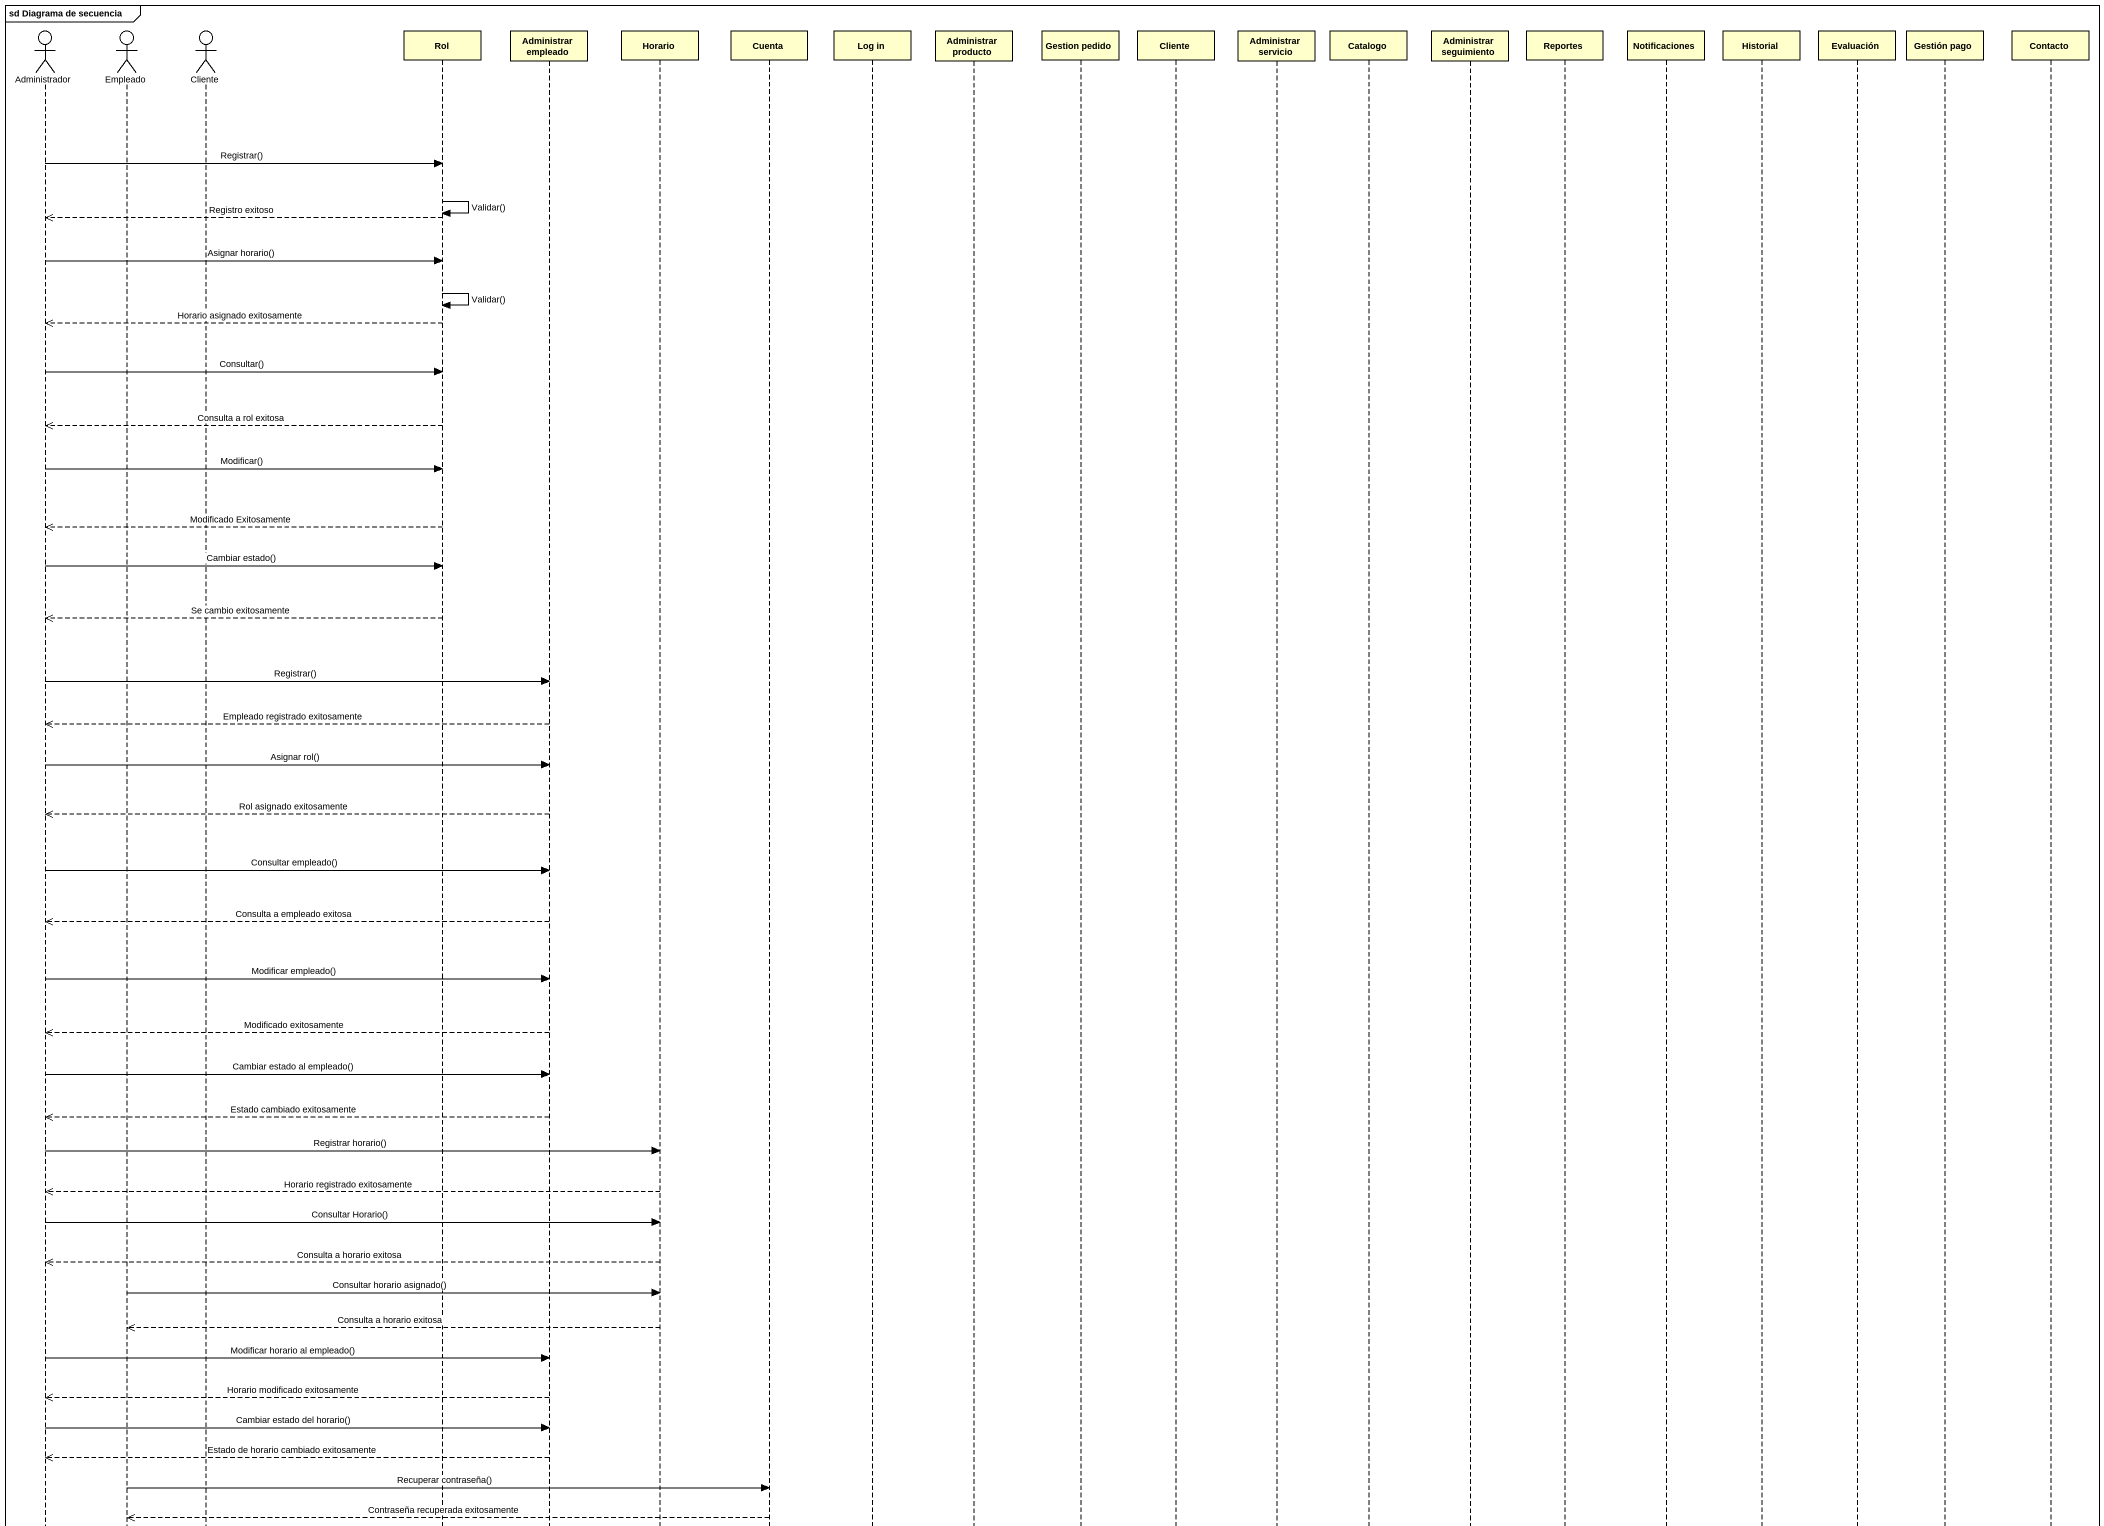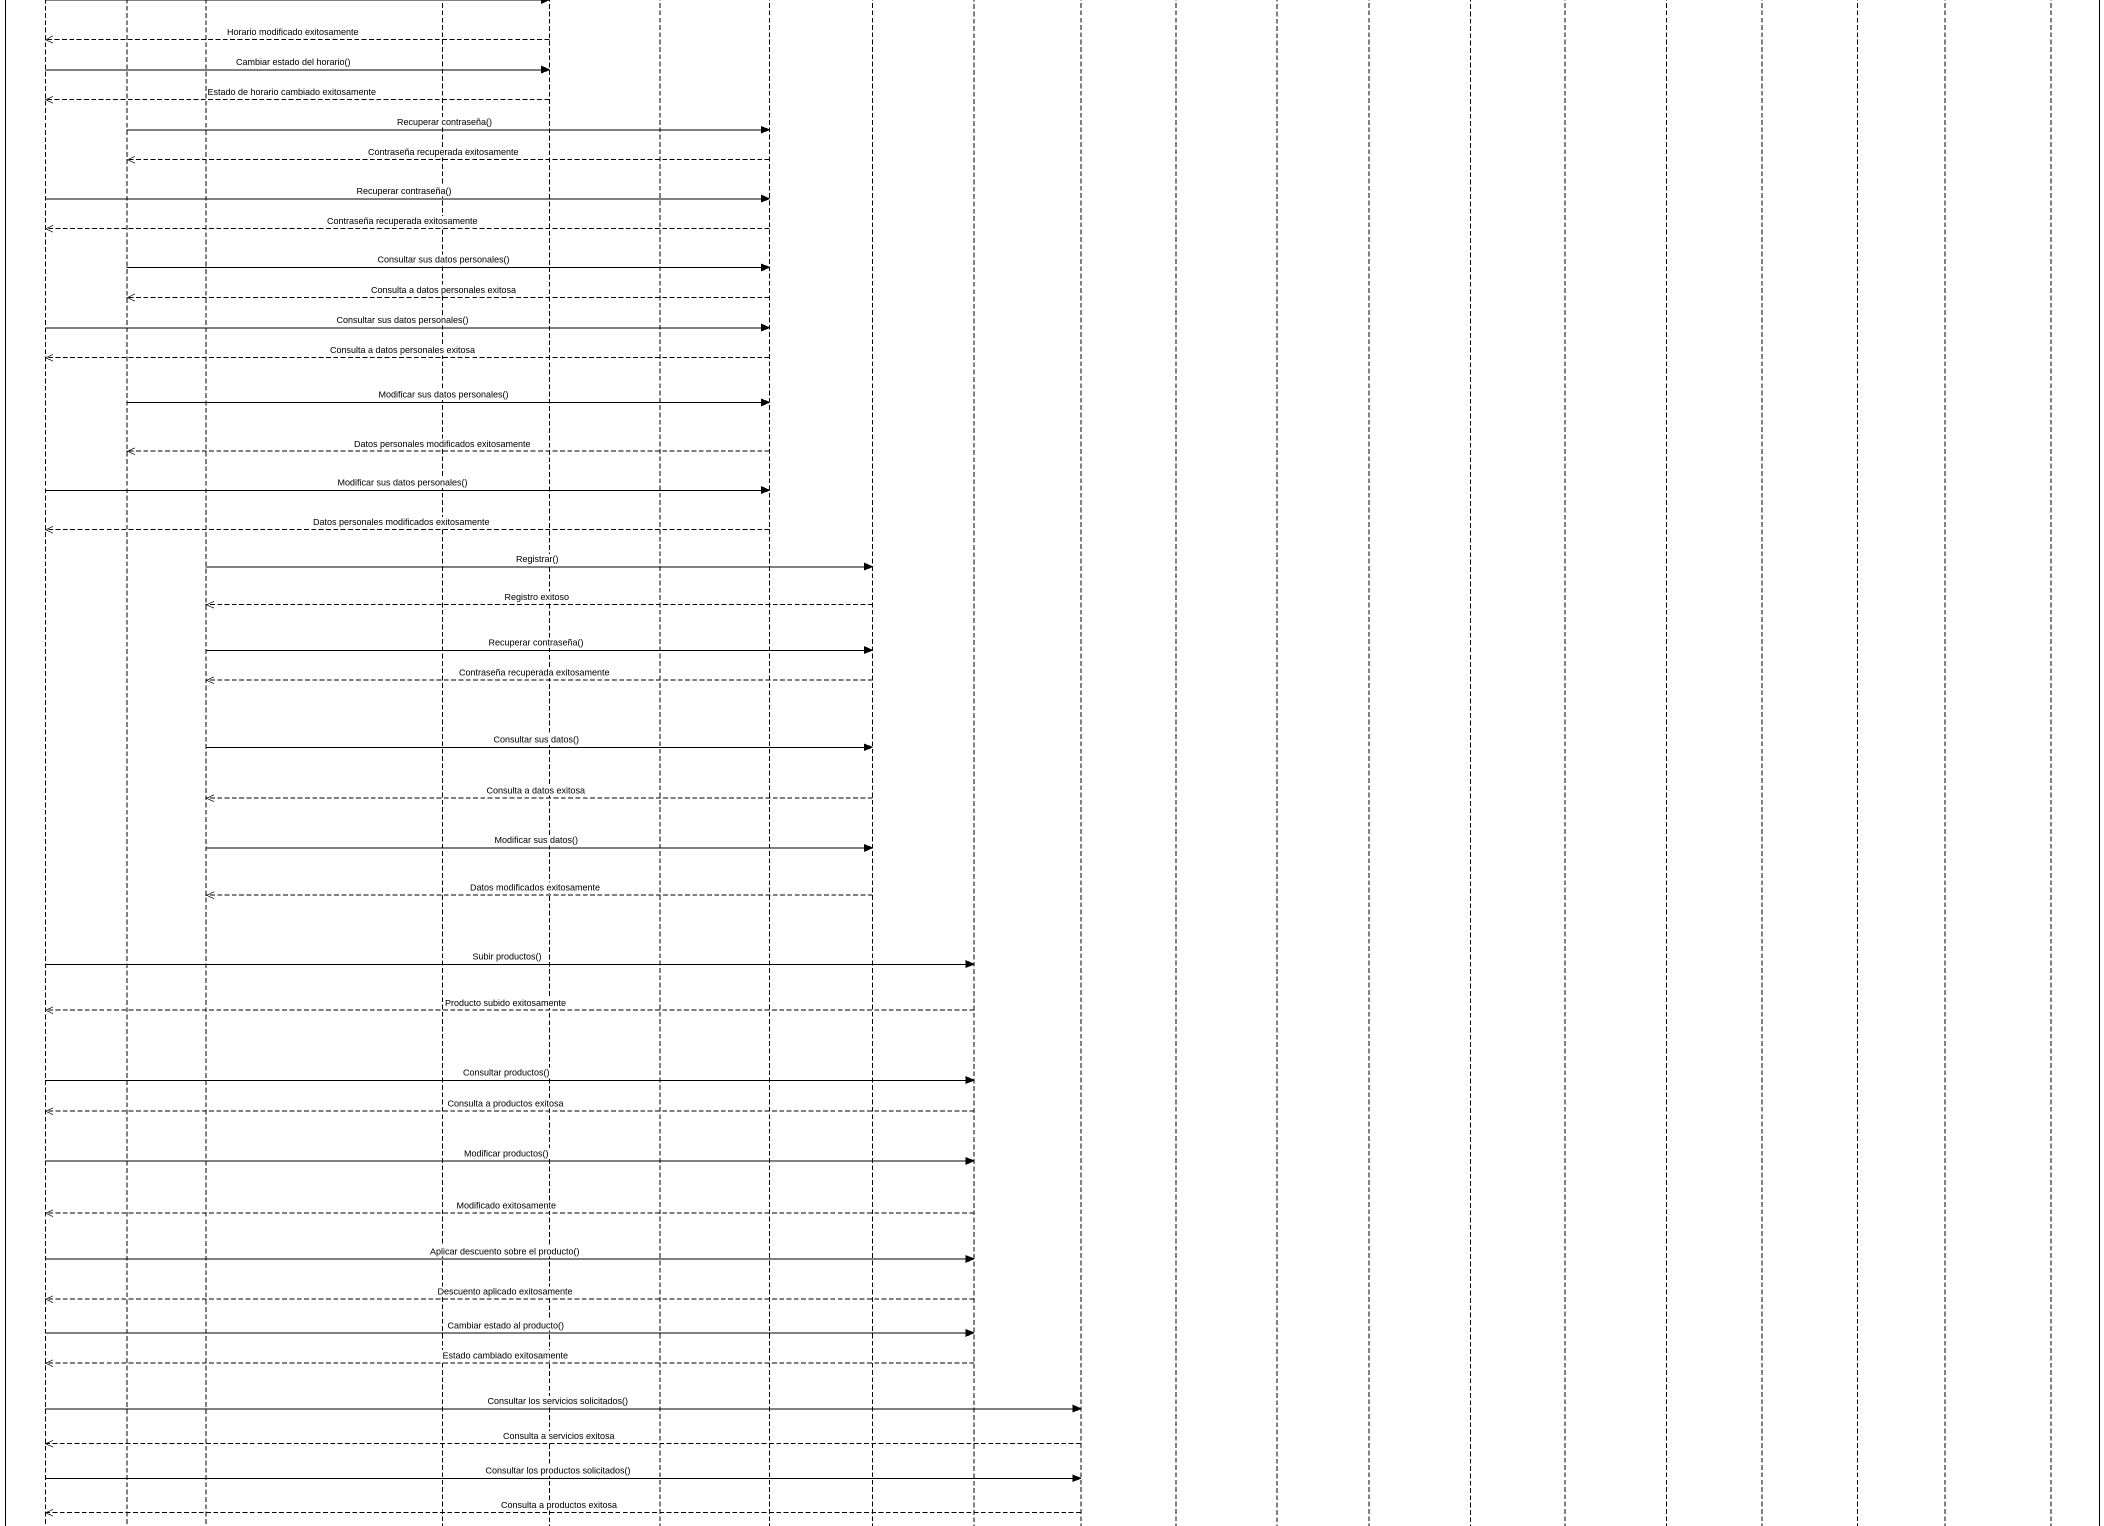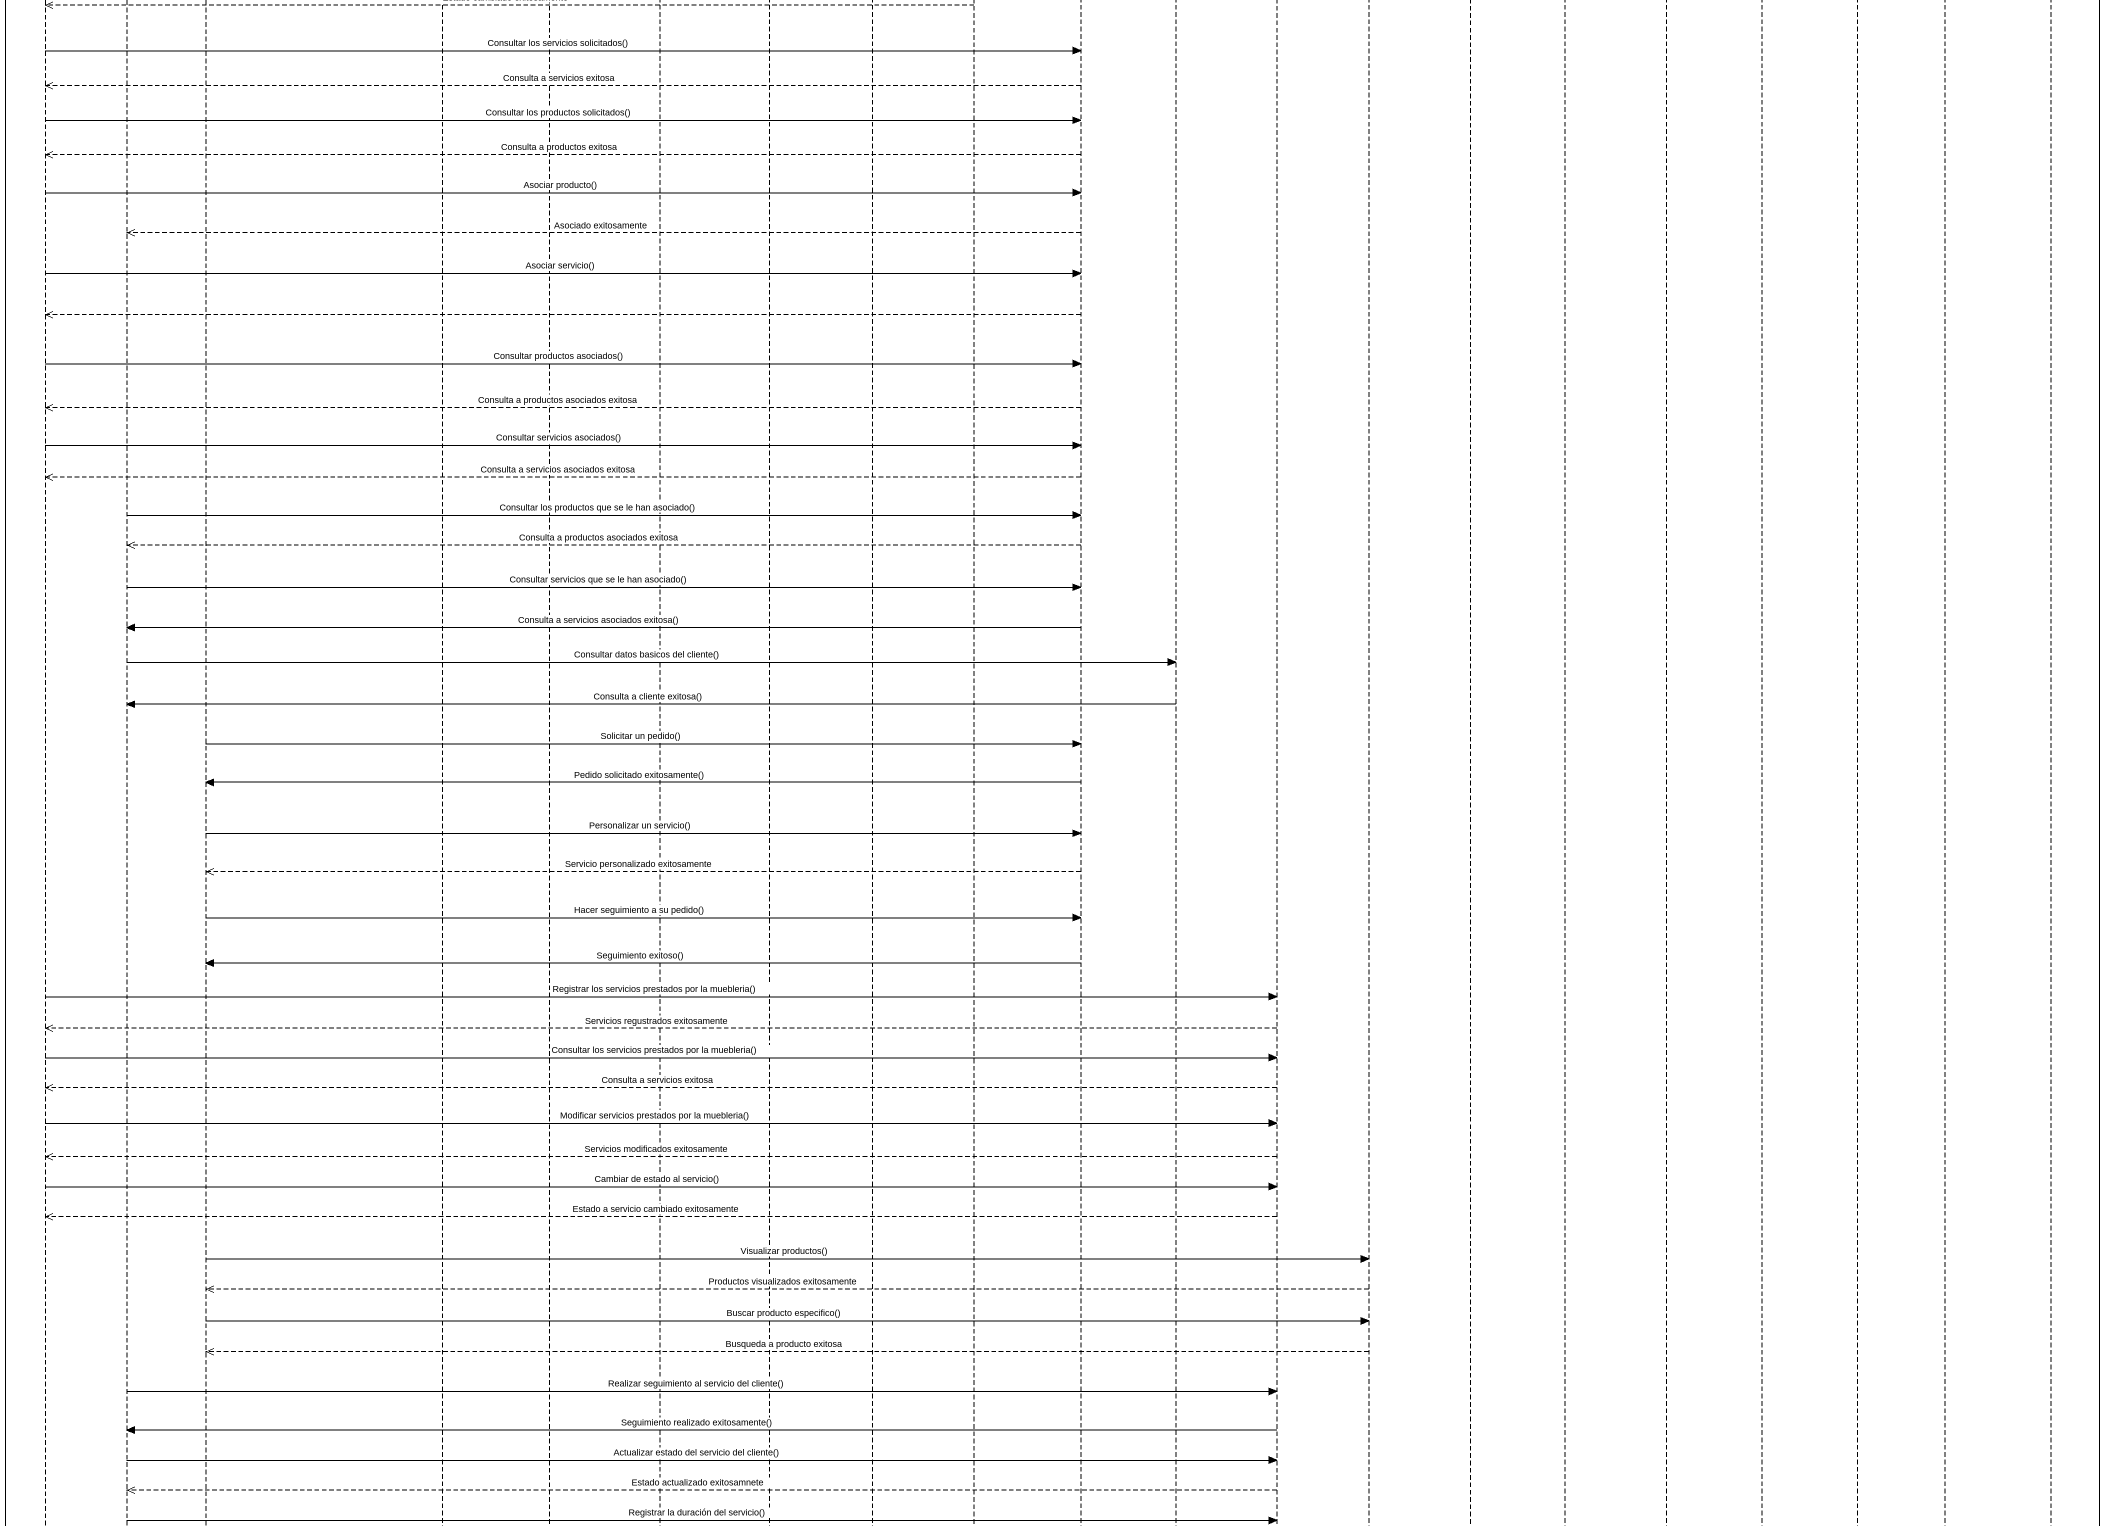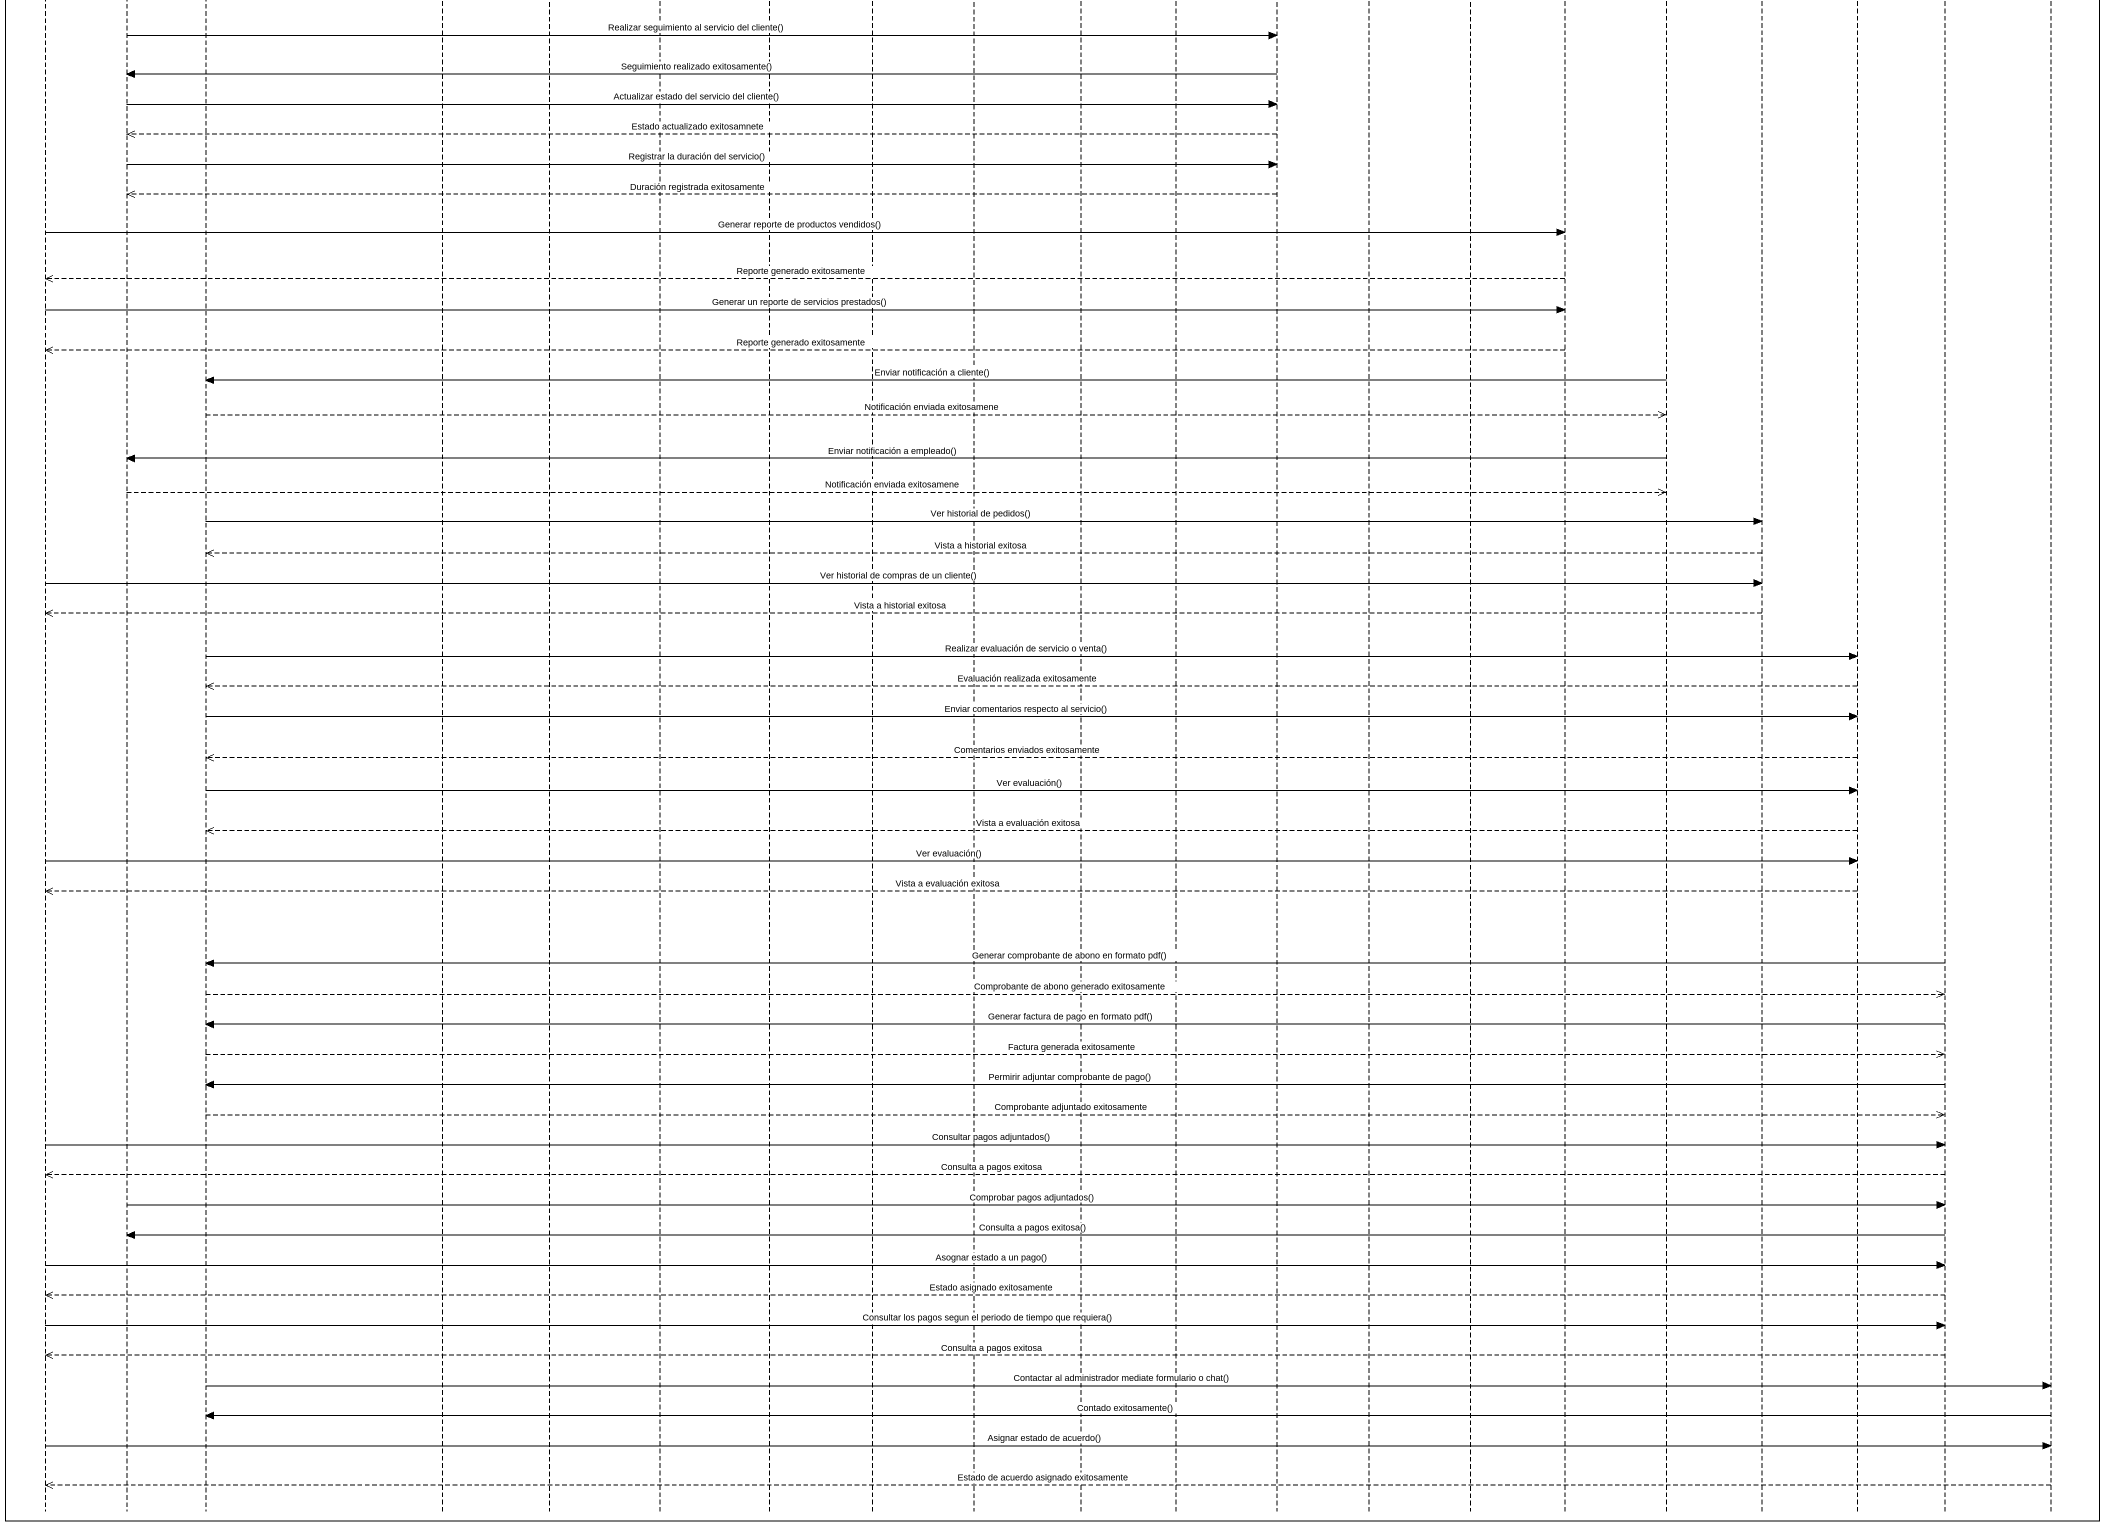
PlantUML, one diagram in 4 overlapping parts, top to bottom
@startuml
mainframe sd Diagrama de secuencia
hide footbox
actor Administrador
actor Empleado
actor Cliente
participant Rol
participant "Administrar empleado" as Administrar_empleado
participant Horario
participant Cuenta
participant "Log in" as Log_in
participant "Administrar producto" as Administrar_producto
participant "Gestion pedido" as Gestion_pedido
participant "Cliente" as Cliente_2
participant "Administrar servicio" as Administrar_servicio
participant Catalogo
participant "Administrar seguimiento" as Administrar_seguimiento
participant Reportes
participant Notificaciones
participant Historial
participant Evaluación
participant "Gestión pago" as Gestión_pago
participant Contacto

Administrador -> Rol : Registrar()
Rol -> Rol : Validar()
Rol -->> Administrador : Registro exitoso
Administrador -> Rol : Asignar horario()
Rol -> Rol : Validar()
Rol -->> Administrador : Horario asignado exitosamente
Administrador -> Rol : Consultar()
Rol -->> Administrador : Consulta a rol exitosa
Administrador -> Rol : Modificar()
Rol -->> Administrador : Modificado Exitosamente
Administrador -> Rol : Cambiar estado()
Rol -->> Administrador : Se cambio exitosamente
Administrador -> Administrar_empleado : Registrar()
Administrar_empleado -->> Administrador : Empleado registrado exitosamente
Administrador -> Administrar_empleado : Asignar rol()
Administrar_empleado -->> Administrador : Rol asignado exitosamente
Administrador -> Administrar_empleado : Consultar empleado()
Administrar_empleado -->> Administrador : Consulta a empleado exitosa
Administrador -> Administrar_empleado : Modificar empleado()
Administrar_empleado -->> Administrador : Modificado exitosamente
Administrador -> Administrar_empleado : Cambiar estado al empleado()
Administrar_empleado -->> Administrador : Estado cambiado exitosamente
Administrador -> Horario : Registrar horario()
Horario -->> Administrador : Horario registrado exitosamente
Administrador -> Horario : Consultar Horario()
Horario -->> Administrador : Consulta a horario exitosa
Empleado -> Horario : Consultar horario asignado()
Horario -->> Empleado : Consulta a horario exitosa
Administrador -> Administrar_empleado : Modificar horario al empleado()
Administrar_empleado -->> Administrador : Horario modificado exitosamente
Administrador -> Administrar_empleado : Cambiar estado del horario()
Administrar_empleado -->> Administrador : Estado de horario cambiado exitosamente
Empleado -> Cuenta : Recuperar contraseña()
Cuenta -->> Empleado : Contraseña recuperada exitosamente
Administrador -> Cuenta : Recuperar contraseña()
Cuenta -->> Administrador : Contraseña recuperada exitosamente
Empleado -> Cuenta : Consultar sus datos personales()
Cuenta -->> Empleado : Consulta a datos personales exitosa
Administrador -> Cuenta : Consultar sus datos personales()
Cuenta -->> Administrador : Consulta a datos personales exitosa
Empleado -> Cuenta : Modificar sus datos personales()
Cuenta -->> Empleado : Datos personales modificados exitosamente
Administrador -> Cuenta : Modificar sus datos personales()
Cuenta -->> Administrador : Datos personales modificados exitosamente
Cliente -> Log_in : Registrar()
Log_in -->> Cliente : Registro exitoso
Cliente -> Log_in : Recuperar contraseña()
Log_in -->> Cliente : Contraseña recuperada exitosamente
Cliente -> Log_in : Consultar sus datos()
Log_in -->> Cliente : Consulta a datos exitosa
Cliente -> Log_in : Modificar sus datos()
Log_in -->> Cliente : Datos modificados exitosamente
Administrador -> Administrar_producto : Subir productos()
Administrar_producto -->> Administrador : Producto subido exitosamente
Administrador -> Administrar_producto : Consultar productos()
Administrar_producto -->> Administrador : Consulta a productos exitosa
Administrador -> Administrar_producto : Modificar productos()
Administrar_producto -->> Administrador : Modificado exitosamente
Administrador -> Administrar_producto : Aplicar descuento sobre el producto()
Administrar_producto -->> Administrador : Descuento aplicado exitosamente
Administrador -> Administrar_producto : Cambiar estado al producto()
Administrar_producto -->> Administrador : Estado cambiado exitosamente
Administrador -> Gestion_pedido : Consultar los servicios solicitados()
Gestion_pedido -->> Administrador : Consulta a servicios exitosa
Administrador -> Gestion_pedido : Consultar los productos solicitados()
Gestion_pedido -->> Administrador : Consulta a productos exitosa
Administrador -> Gestion_pedido : Asociar producto()
Gestion_pedido -->> Empleado : Asociado exitosamente
Administrador -> Gestion_pedido : Asociar servicio()
Gestion_pedido -->> Administrador
Administrador -> Gestion_pedido : Consultar productos asociados()
Gestion_pedido -->> Administrador : Consulta a productos asociados exitosa
Administrador -> Gestion_pedido : Consultar servicios asociados()
Gestion_pedido -->> Administrador : Consulta a servicios asociados exitosa
Empleado -> Gestion_pedido : Consultar los productos que se le han asociado()
Gestion_pedido -->> Empleado : Consulta a productos asociados exitosa
Empleado -> Gestion_pedido : Consultar servicios que se le han asociado()
Gestion_pedido -> Empleado : Consulta a servicios asociados exitosa()
Empleado -> Cliente_2 : Consultar datos basicos del cliente()
Cliente_2 -> Empleado : Consulta a cliente exitosa()
Cliente -> Gestion_pedido : Solicitar un pedido()
Gestion_pedido -> Cliente : Pedido solicitado exitosamente()
Cliente -> Gestion_pedido : Personalizar un servicio()
Gestion_pedido -->> Cliente : Servicio personalizado exitosamente
Cliente -> Gestion_pedido : Hacer seguimiento a su pedido()
Gestion_pedido -> Cliente : Seguimiento exitoso()
Administrador -> Administrar_servicio : Registrar los servicios prestados por la muebleria()
Administrar_servicio -->> Administrador : Servicios regustrados exitosamente
Administrador -> Administrar_servicio : Consultar los servicios prestados por la muebleria()
Administrar_servicio -->> Administrador : Consulta a servicios exitosa
Administrador -> Administrar_servicio : Modificar servicios prestados por la muebleria()
Administrar_servicio -->> Administrador : Servicios modificados exitosamente
Administrador -> Administrar_servicio : Cambiar de estado al servicio()
Administrar_servicio -->> Administrador : Estado a servicio cambiado exitosamente
Cliente -> Catalogo : Visualizar productos()
Catalogo -->> Cliente : Productos visualizados exitosamente
Cliente -> Catalogo : Buscar producto especifico()
Catalogo -->> Cliente : Busqueda a producto exitosa
Empleado -> Administrar_servicio : Realizar seguimiento al servicio del cliente()
Administrar_servicio -> Empleado : Seguimiento realizado exitosamente()
Empleado -> Administrar_servicio : Actualizar estado del servicio del cliente()
Administrar_servicio -->> Empleado : Estado actualizado exitosamnete
Empleado -> Administrar_servicio : Registrar la duración del servicio()
Administrar_servicio -->> Empleado : Duración registrada exitosamente
Administrador -> Reportes : Generar reporte de productos vendidos()
Reportes -->> Administrador : Reporte generado exitosamente
Administrador -> Reportes : Generar un reporte de servicios prestados()
Reportes -->> Administrador : Reporte generado exitosamente
Notificaciones -> Cliente : Enviar notificación a cliente()
Cliente -->> Notificaciones : Notificación enviada exitosamene
Notificaciones -> Empleado : Enviar notificación a empleado()
Empleado -->> Notificaciones : Notificación enviada exitosamene
Cliente -> Historial : Ver historial de pedidos()
Historial -->> Cliente : Vista a historial exitosa
Administrador -> Historial : Ver historial de compras de un cliente()
Historial -->> Administrador : Vista a historial exitosa
Cliente -> Evaluación : Realizar evaluación de servicio o venta()
Evaluación -->> Cliente : Evaluación realizada exitosamente
Cliente -> Evaluación : Enviar comentarios respecto al servicio()
Evaluación -->> Cliente : Comentarios enviados exitosamente
Cliente -> Evaluación : Ver evaluación()
Evaluación -->> Cliente : Vista a evaluación exitosa
Administrador -> Evaluación : Ver evaluación()
Evaluación -->> Administrador : Vista a evaluación exitosa
Gestión_pago -> Cliente : Generar comprobante de abono en formato pdf()
Cliente -->> Gestión_pago : Comprobante de abono generado exitosamente
Gestión_pago -> Cliente : Generar factura de pago en formato pdf()
Cliente -->> Gestión_pago : Factura generada exitosamente
Gestión_pago -> Cliente : Permirir adjuntar comprobante de pago()
Cliente -->> Gestión_pago : Comprobante adjuntado exitosamente
Administrador -> Gestión_pago : Consultar pagos adjuntados()
Gestión_pago -->> Administrador : Consulta a pagos exitosa
Empleado -> Gestión_pago : Comprobar pagos adjuntados()
Gestión_pago -> Empleado : Consulta a pagos exitosa()
Administrador -> Gestión_pago : Asognar estado a un pago()
Gestión_pago -->> Administrador : Estado asignado exitosamente
Administrador -> Gestión_pago : Consultar los pagos segun el periodo de tiempo que requiera()
Gestión_pago -->> Administrador : Consulta a pagos exitosa
Cliente -> Contacto : Contactar al administrador mediate formulario o chat()
Contacto -> Cliente : Contado exitosamente()
Administrador -> Contacto : Asignar estado de acuerdo()
Contacto -->> Administrador : Estado de acuerdo asignado exitosamente
@enduml
